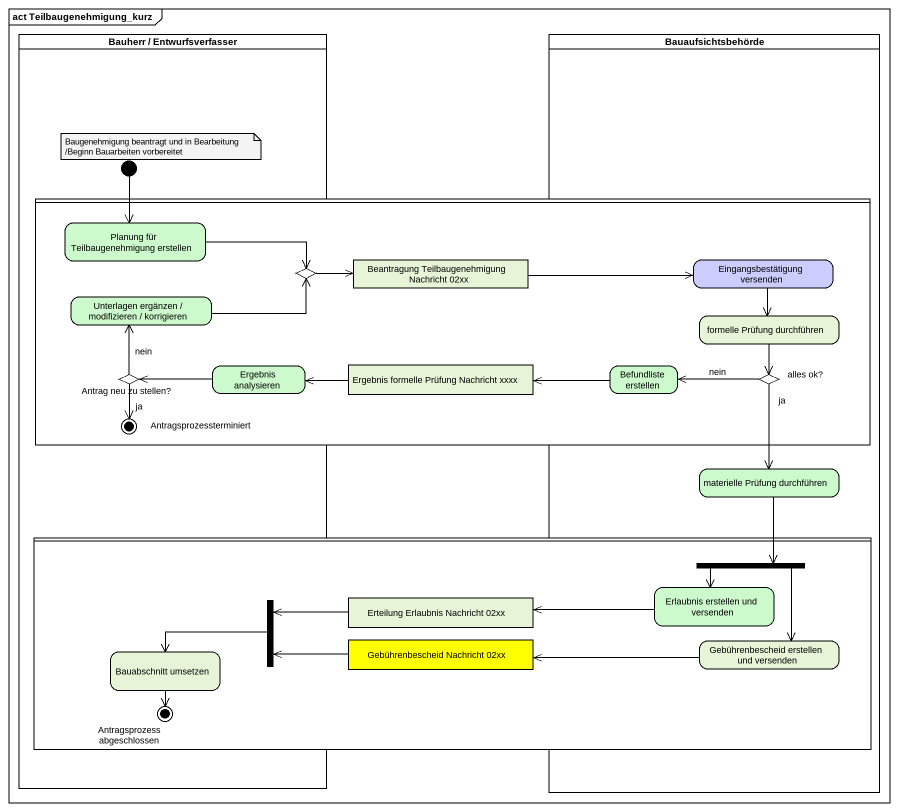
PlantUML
@startuml
mainframe act Teilbaugenehmigung_kurz
hide empty description
state "Bauherr / Entwurfsverfasser" as Bauherr_Entwurfsverfasser <<partition>> {
  state initial1 <<start>>
}
state Bauaufsichtsbehörde <<partition>> {
  state "materielle Prüfung durchführen" as materielle_Prüfung #CCFACC
}
state " " as lane1 <<partition>> {
  state "Planung für Teilbaugenehmigung erstellen" as Planung_für #CCFACC
  state "Beantragung Teilbaugenehmigung Nachricht 02xx" as Beantragung <<object>>
  state "Eingangsbestätigung versenden" as Eingangsbestätigung #CCCCFF
  state "Unterlagen ergänzen / modifizieren / korrigieren" as Unterlagen_ergänzen #CCFACC
  state choice1 <<choice>>
  state "formelle Prüfung durchführen" as formelle_Prüfung_durchführen
  state "Antrag neu zu stellen?" as Antrag_neu_zu_stellen <<choice>>
  state "Ergebnis analysieren" as Ergebnis_analysieren #CCFACC
  state "Ergebnis formelle Prüfung Nachricht xxxx" as Ergebnis_formelle_Prüfung <<object>>
  state "Befundliste erstellen" as Befundliste_erstellen #CCFACC
  state "alles ok?" as alles_ok <<choice>>
  state Antragsprozessterminiert <<end>>
}
state " " as lane2 <<partition>> {
  state fork1 <<fork>>
  state fork2 <<join>>
  state "Erteilung Erlaubnis Nachricht 02xx" as Erteilung_Erlaubnis <<object>>
  state "Erlaubnis erstellen und versenden" as Erlaubnis_erstellen_und #CCFACC
  state "Bauabschnitt umsetzen" as Bauabschnitt_umsetzen
  state "Gebührenbescheid Nachricht 02xx" as Gebührenbescheid_Nachricht <<object>> #FFFF00
  state "Gebührenbescheid erstellen und versenden" as Gebührenbescheid_erstellen
  state "Antragsprozess abgeschlossen" as Antragsprozess_abgeschlossen <<end>>
}
initial1 --> Planung_für
Planung_für -right-> choice1
Beantragung -right-> Eingangsbestätigung
Eingangsbestätigung --> formelle_Prüfung_durchführen
Unterlagen_ergänzen -right-> choice1
choice1 -right-> Beantragung
formelle_Prüfung_durchführen --> alles_ok
Antrag_neu_zu_stellen -up-> Unterlagen_ergänzen : nein
Antrag_neu_zu_stellen --> Antragsprozessterminiert : ja
Ergebnis_analysieren -left-> Antrag_neu_zu_stellen
Ergebnis_formelle_Prüfung -left-> Ergebnis_analysieren
Befundliste_erstellen -left-> Ergebnis_formelle_Prüfung
alles_ok -left-> Befundliste_erstellen : nein
alles_ok --> materielle_Prüfung : ja
materielle_Prüfung --> fork1
fork1 --> Erlaubnis_erstellen_und
fork1 --> Gebührenbescheid_erstellen
fork2 -left-> Bauabschnitt_umsetzen
Erteilung_Erlaubnis -left-> fork2
Erlaubnis_erstellen_und -left-> Erteilung_Erlaubnis
Bauabschnitt_umsetzen --> Antragsprozess_abgeschlossen
Gebührenbescheid_Nachricht -left-> fork2
Gebührenbescheid_erstellen -left-> Gebührenbescheid_Nachricht
note as N1
  Baugenehmigung beantragt und in Bearbeitung /Beginn Bauarbeiten vorbereitet
end note
@enduml
